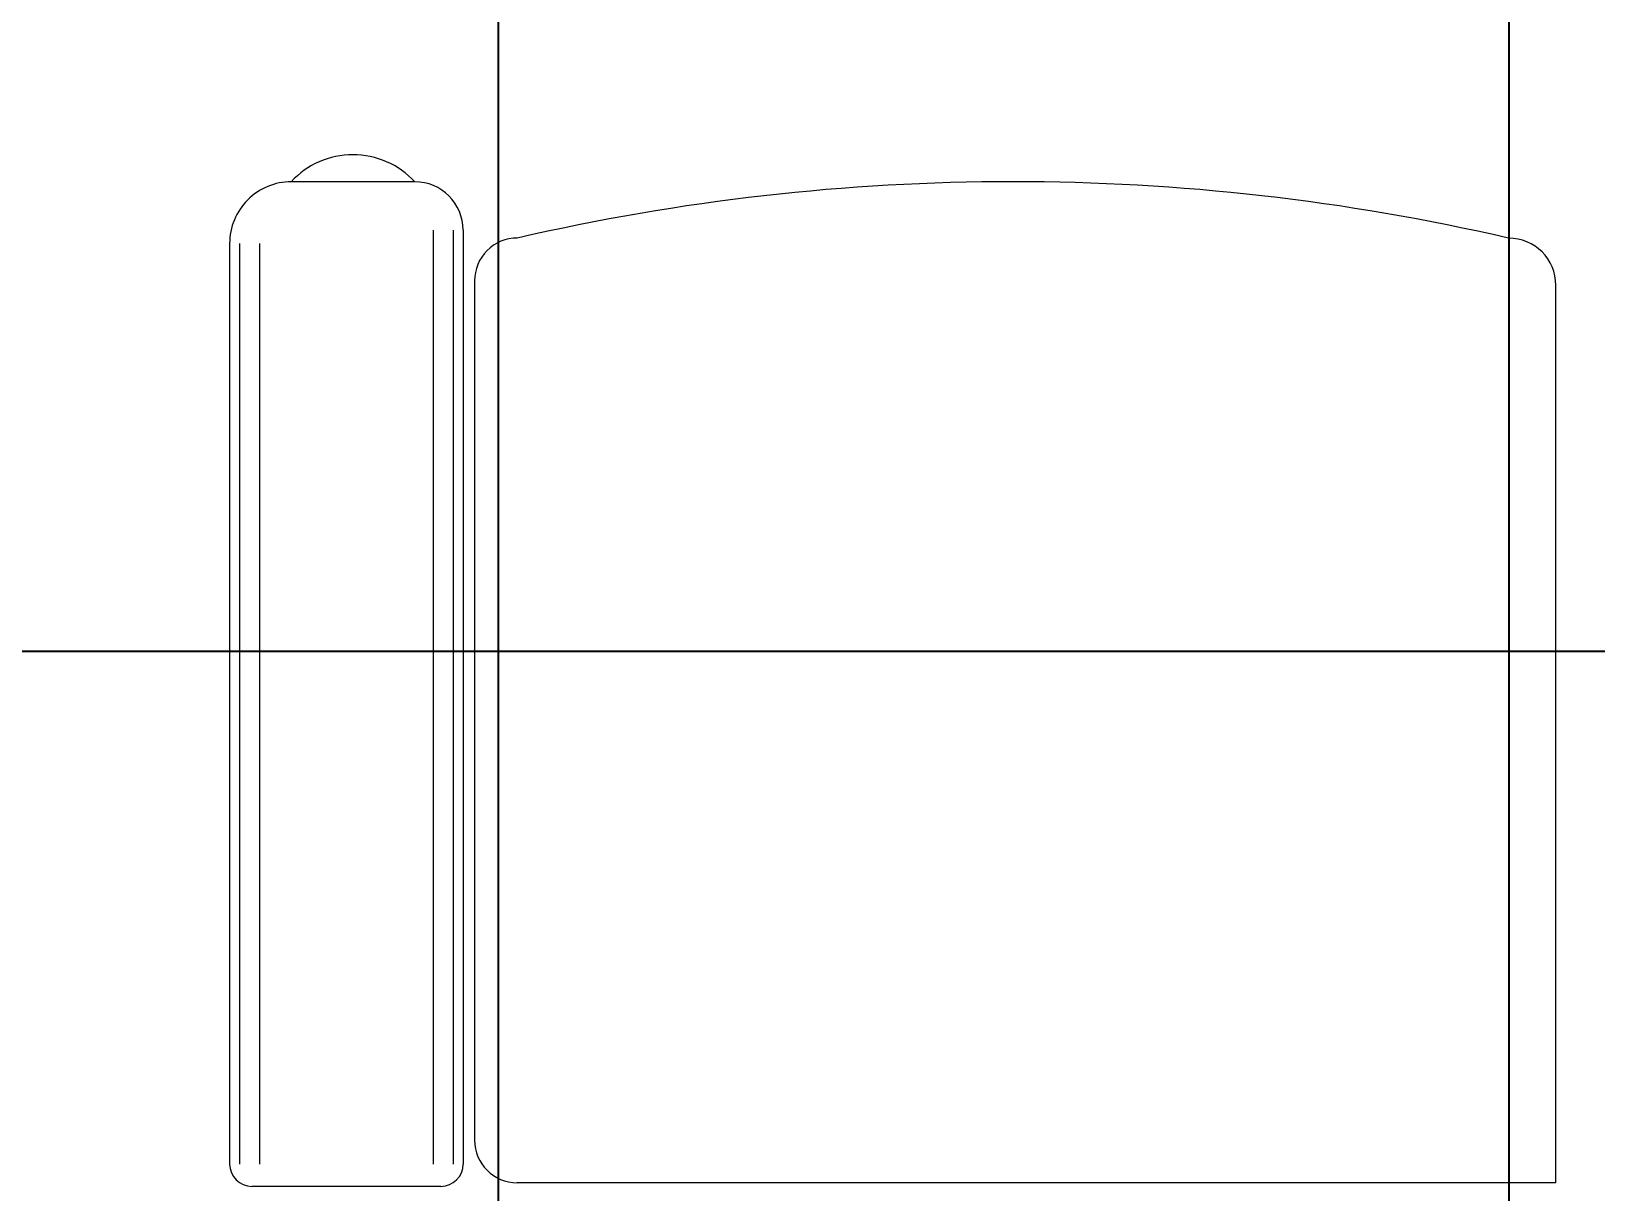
# Model space of a CAD drawing. Extents: x -509638 to 57327, y -29287 to 19916.
# Drawn here: x 4273 to 5202, y 6866 to 7555 of the extents above; entities that cross this region are included whole.
import ezdxf
from ezdxf import colors
from ezdxf.entities.mleader import LeaderData, LeaderLine
from ezdxf.math import Vec2, Vec3

# ---------------------------------------------------------------- set-up
doc = ezdxf.new("R2010")
doc.units = 0
doc.header["$LTSCALE"] = 0.25
doc.linetypes.add('DASHDOT', pattern=[25.4, 12.7, -6.35, 0, -6.35])
doc.layers.add('01-First Floor$0$FALSE CEILING', color=251, linetype='Continuous')
doc.layers.add('01-First Floor$0$TME-NON MEDICAL FURNITURE', color=242, linetype='Continuous')
for name, color, linetype, lineweight in [('01-First Floor$0$LOADING', 253, 'Continuous', 5), ('E-LITE-CLNG-CNDT', 6, 'DASHDOT', 35), ('E-POWR-TEXT', 6, 'Continuous', 25)]:
    doc.layers.add(name, color=color, linetype=linetype, lineweight=lineweight)
doc.styles.add('DC_Elc_Romans', font='elc_romans.shx', dxfattribs={"width": 0.7})

# ---------------------------------------------------------------- blocks, each defined once
blk = doc.blocks.new('01-First Floor$0$GF21008-P')
at = {"layer": '01-First Floor$0$LOADING'}
for p, q in [((0.68432, -0.20374), (0.79645, -0.20374)), ((0.02235, -0.20585), (0.02235, -0.73852)), ((0.02235, -0.20585), (0.63897, -0.20585)), ((0.67107, -0.77123), (0.67107, -0.21699)), ((0.67698, -0.77123), (0.67698, -0.21699)), ((0.6888, -0.77123), (0.6888, -0.21699)), ((0.79197, -0.76339), (0.79197, -0.21699)), ((0.80379, -0.76339), (0.80379, -0.21699)), ((0.8097, -0.76339), (0.8097, -0.21699)), ((0.66431, -0.74126), (0.66431, -0.23119)), ((0.69984, -0.8), (0.77309, -0.8))]:
    blk.add_line(p, q, dxfattribs=at)
for centre, radius, start, end in [((0.68432, -0.21699), 0.01325, 90, 180), ((0.79645, -0.21699), 0.01325, 0, 90), ((0.63897, -0.23119), 0.02534, 0, 90), ((0.05042, -0.73852), 0.02807, 180, 270), ((0.63897, -0.74126), 0.02534, 270, 0), ((0.3447, 0.51055), 1.31061, 257.02456, 282.97544), ((0.77309, -0.76339), 0.03661, 270, 0), ((0.69984, -0.77123), 0.02877, 180, 270), ((0.73653, -0.7662), 0.04989, 222.64618, 317.35382)]:
    blk.add_arc(centre, radius, start, end, dxfattribs=at)
blk = doc.blocks.new('01-First Floor')
at = {"layer": '01-First Floor$0$FALSE CEILING', "linetype": 'Continuous'}
for p, q in [((4550.4, 6586.89), (4550.4, 8609.15)), ((5150.4, 6586.89), (5150.4, 8609.15)), ((3350.4, 7186.89), (8296.44, 7186.89))]:
    blk.add_line(p, q, dxfattribs=at)
at = {"layer": '01-First Floor$0$TME-NON MEDICAL FURNITURE', "xscale": 1000, "yscale": 1000, "zscale": 1000, "rotation": 179.9999999998383}
blk.add_blockref('01-First Floor$0$GF21008-P', (5200.45, 6665.39, -0.1), dxfattribs=at)

msp = doc.modelspace()

# ---------------------------------------------------------------- block references
at = {"layer": 'E-LITE-CLNG-CNDT'}
msp.add_blockref('01-First Floor', (0, 0), dxfattribs=at)

# ---------------------------------------------------------------- leaders
at = {"layer": 'E-POWR-TEXT'}
ml = msp.add_multileader_mtext('Standard', dxfattribs=at)
ml.set_content('CABLE TRAY FOR\\PLOW CURRENT DATA\\PCABLES ', color=256, style='DC_Elc_Romans')
ml.set_leader_properties(color=45)
ml.build(insert=Vec2(0, 0))
ml.multileader.update_dxf_attribs({"dogleg_length": 2, "arrow_head_size": 200, "scale": 100})
ctx = ml.context
ctx.base_point, ctx.scale, ctx.char_height, ctx.arrow_head_size, ctx.landing_gap_size, ctx.plane_origin = Vec3(18126.88, 14096.14, 0), 100, 200, 200, 200, Vec3(23718.04, 13909.95, 0)
ctx.text_align_type = 2
notes = []
notes.append((ctx, [(1, (1, 1, 0), (20758.24, 14096.14, 0), (-1, 0), 84.69, [(2, [(24915.56, 6890, 0)], 0, [])])]))
ctx.mtext.insert, ctx.mtext.width, ctx.mtext.alignment, ctx.mtext.flow_direction = Vec3(20473.54, 14196.14, 0), 5291.7356, 3, 5
ml = msp.add_multileader_mtext('Standard', dxfattribs=at)
ml.set_content('CABLE TRAY  FOR POWER \\PFEEDER AND HOME RUN', color=256, style='DC_Elc_Romans')
ml.set_leader_properties(color=45)
ml.build(insert=Vec2(0, 0))
ml.multileader.update_dxf_attribs({"dogleg_length": 2, "arrow_head_size": 200, "scale": 100})
ctx = ml.context
ctx.base_point, ctx.scale, ctx.char_height, ctx.arrow_head_size, ctx.landing_gap_size, ctx.plane_origin = Vec3(16549.3, 11855.73), 100, 200, 200, 200, Vec3(22780.46, 11669.54)
ctx.text_align_type = 2
notes.append((ctx, [(1, (1, 1, 0), (19820.66, 11855.73), (-1, 0), 84.69, [(2, [(23365.56, 3890)], 0, [])])]))
ctx.mtext.insert, ctx.mtext.width, ctx.mtext.alignment, ctx.mtext.flow_direction = Vec3(19535.97, 11955.73), 5291.7356, 3, 5
for ctx, leaders in notes:
    for number, flags, end, landing, length, lines in leaders:
        leader = LeaderData()
        leader.index, (leader.has_last_leader_line, leader.has_dogleg_vector, leader.attachment_direction) = number, flags
        leader.last_leader_point, leader.dogleg_vector, leader.dogleg_length = Vec3(end), Vec3(landing), length
        for number, points, colour, breaks in lines:
            line = LeaderLine()
            line.index, line.vertices, line.color, line.breaks = number, Vec3.list(points), colors.encode_raw_color(colour), breaks
            leader.lines.append(line)
        ctx.leaders.append(leader)

doc.saveas('drawing.dxf')
